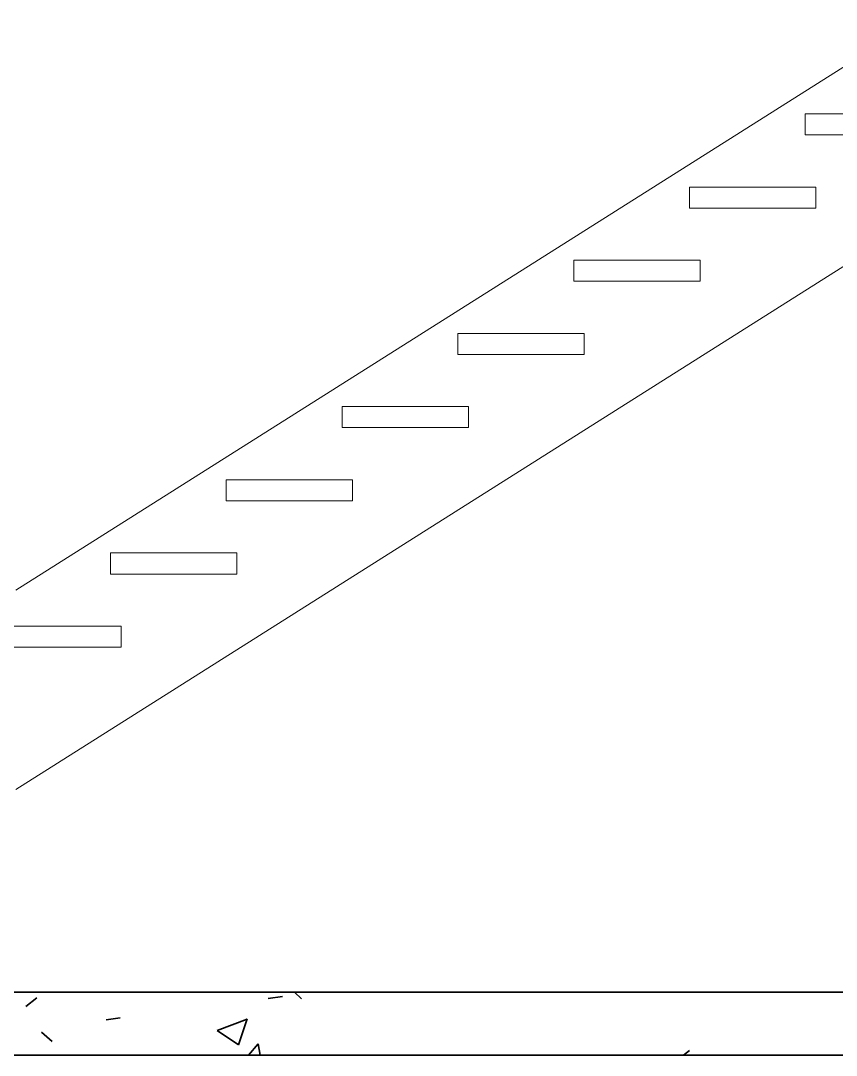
# Model space of a CAD drawing. Header units: millimetres. Extents: x -31954 to 493870, y 99509 to 604061.
# Drawn here: x 337981 to 339918, y 121968 to 124426 of the extents above; entities that cross this region are included whole.
import ezdxf

# ---------------------------------------------------------------- set-up
doc = ezdxf.new("R2010")
doc.units = ezdxf.units.MM
doc.header["$LTSCALE"] = 10
doc.linetypes.add('Center', pattern=[2, 1.25, -0.25, 0.25, -0.25])
for name, color, linetype, lineweight in [('A-FLOR-LEVL', 6, 'Continuous', 9), ('A-FLOR-STRS', 2, 'Continuous', 9), ('C-BLDG', 6, 'Continuous', 35)]:
    doc.layers.add(name, color=color, linetype=linetype, lineweight=lineweight)

msp = doc.modelspace()

# ---------------------------------------------------------------- linework, layer by layer
at = {"layer": 'A-FLOR-LEVL', "linetype": 'Center'}
msp.add_line((331137.8, 122118), (369016.9, 122118), dxfattribs=at)
at = {"layer": 'A-FLOR-STRS'}
for p, q in [((337969.2, 123072.9), (340109.2, 124426.2)), ((340109.2, 124426.2), (337969.2, 123072.9)), ((339844.2, 124204.9), (340119.2, 124204.9)), ((339844.2, 124154.9), (339844.2, 124204.9)), ((340119.2, 124154.9), (339844.2, 124154.9)), ((340225.1, 124026.2), (337969.2, 122599.6)), ((340225.1, 124026.2), (337969.2, 122599.6)), ((339569.2, 124031), (339869.2, 124031)), ((339569.2, 124031), (339569.2, 123981)), ((339869.2, 123981), (339869.2, 124031)), ((339869.2, 123981), (339569.2, 123981)), ((339294.2, 123857.1), (339594.2, 123857.1)), ((339294.2, 123807.1), (339294.2, 123857.1)), ((339594.2, 123807.1), (339594.2, 123857.1)), ((339594.2, 123807.1), (339294.2, 123807.1)), ((339019.2, 123683.2), (339319.2, 123683.2)), ((339019.2, 123633.2), (339019.2, 123683.2)), ((339319.2, 123633.2), (339319.2, 123683.2)), ((339319.2, 123633.2), (339019.2, 123633.2)), ((338744.2, 123509.3), (339044.2, 123509.3)), ((338744.2, 123459.3), (338744.2, 123509.3)), ((339044.2, 123459.3), (339044.2, 123509.3)), ((339044.2, 123459.3), (338744.2, 123459.3)), ((338469.2, 123335.4), (338769.2, 123335.4)), ((338469.2, 123285.4), (338469.2, 123335.4)), ((338769.2, 123285.4), (338769.2, 123335.4)), ((338769.2, 123285.4), (338469.2, 123285.4)), ((338194.2, 123161.5), (338494.2, 123161.5)), ((338194.2, 123111.5), (338194.2, 123161.5)), ((338494.2, 123111.5), (338494.2, 123161.5)), ((338494.2, 123111.5), (338194.2, 123111.5)), ((337919.2, 122987.5), (338219.2, 122987.5)), ((338219.2, 122937.5), (338219.2, 122987.5)), ((338219.2, 122937.5), (337919.2, 122937.5))]:
    msp.add_line(p, q, dxfattribs=at)
at = {"layer": 'C-BLDG'}
for p, q in [((363635, 122118), (336290, 122118)), ((337992.8, 122084.3), (338019.4, 122104.7)), ((338569, 122103.1), (338602.3, 122107.4)), ((338630.8, 122118), (338647.9, 122102.3)), ((338184.2, 122052.4), (338217.5, 122056.8)), ((338447.8, 122026.9), (338518.9, 122054.2)), ((338498.4, 121992.9), (338519, 122054.3)), ((338030.7, 122023.2), (338055.4, 122000.6)), ((338447.8, 122026.9), (338498.3, 121992.8)), ((338521.9, 121968), (338544.7, 121995.1)), ((338549.8, 121968), (338544.7, 121995.2)), ((339554.9, 121968), (339569.6, 121979.2)), ((336290, 121968), (363635, 121968))]:
    msp.add_line(p, q, dxfattribs=at)

doc.saveas('drawing.dxf')
